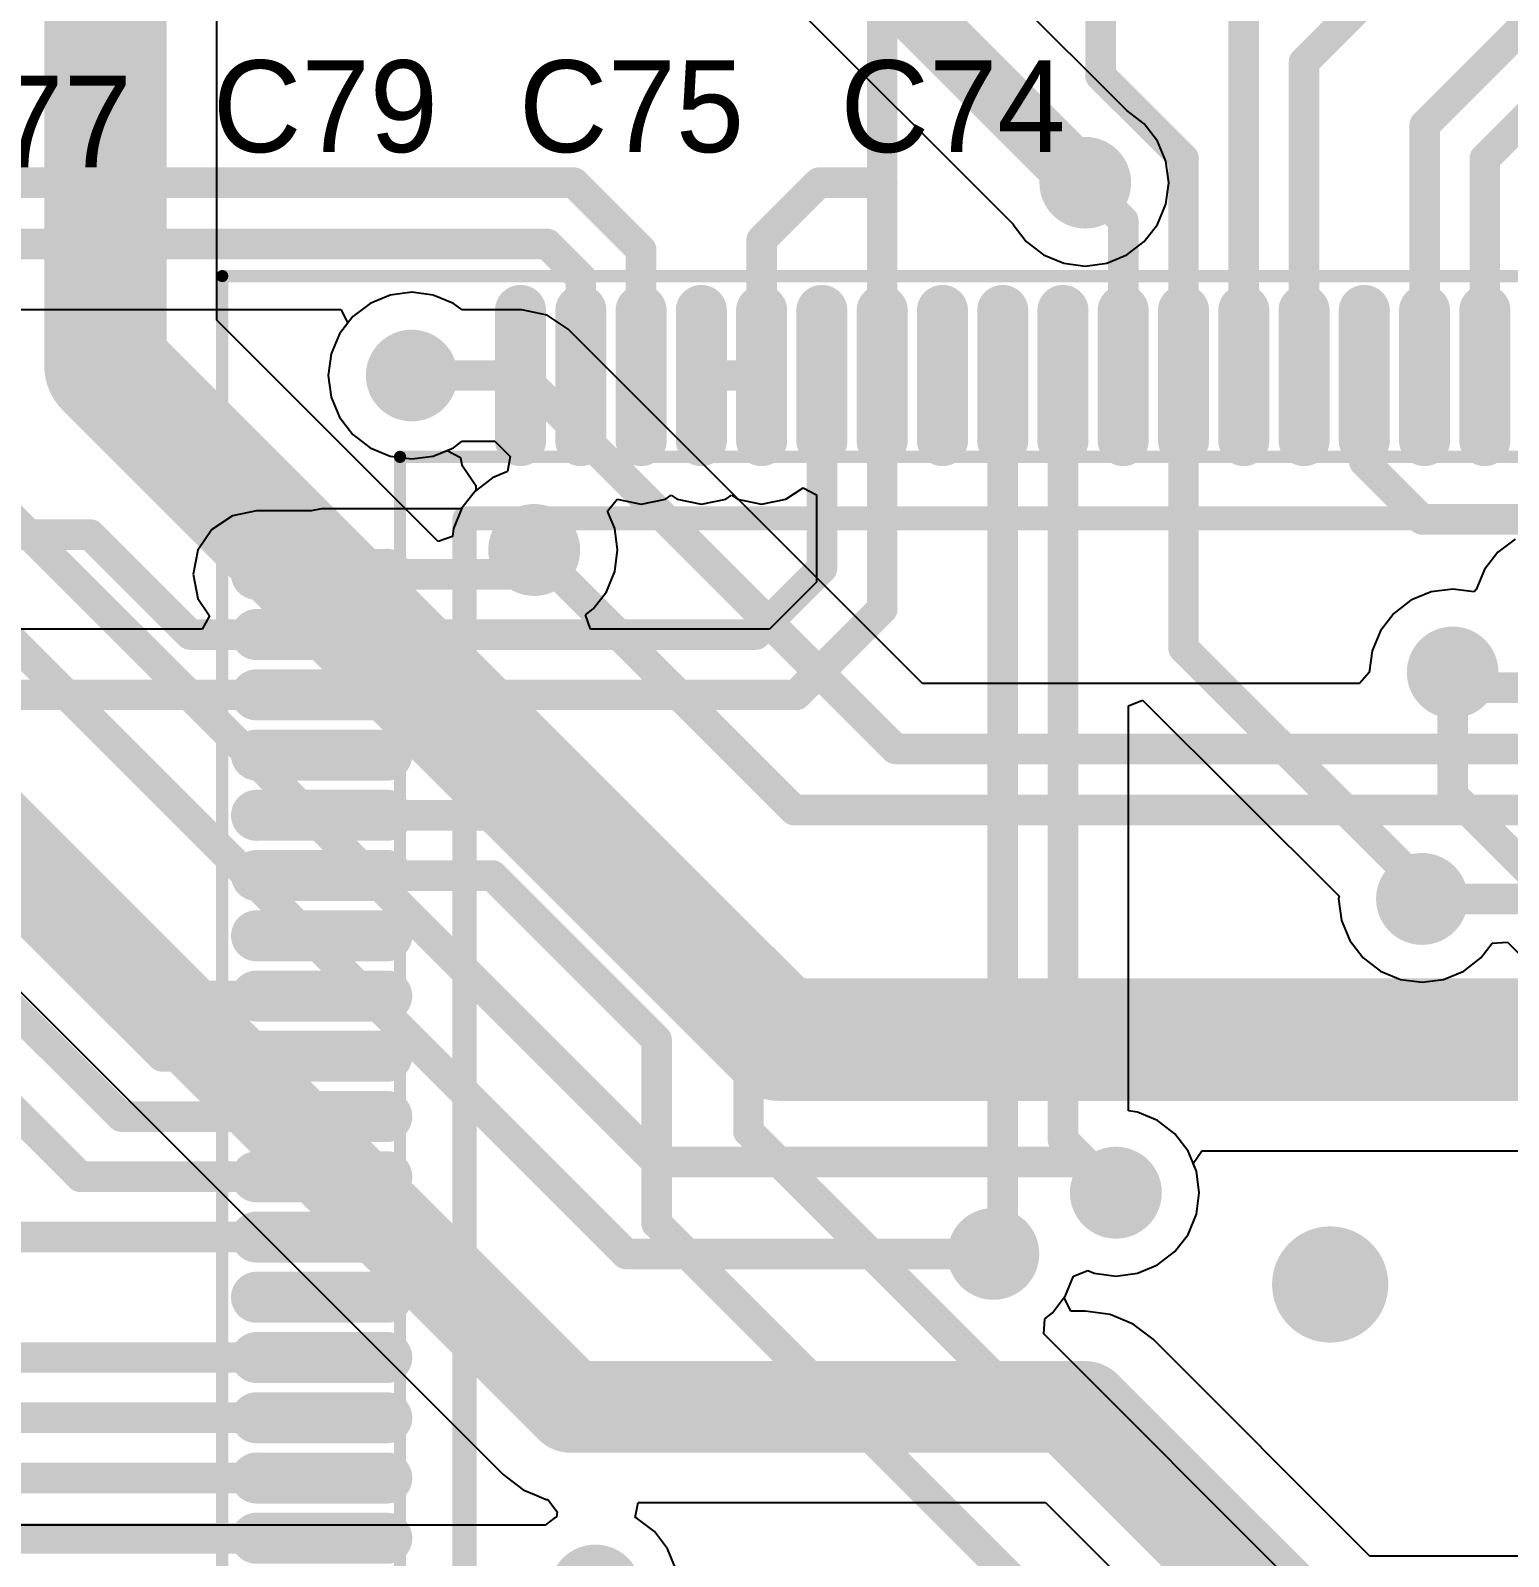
# Model space of a CAD drawing. Extents: x 1012 to 1122, y 1012 to 1122.
# Drawn here: x 1079.89 to 1092.15, y 1079.27 to 1091.94 of the extents above; entities that cross this region are included whole.
import ezdxf

# ---------------------------------------------------------------- set-up
doc = ezdxf.new("R2010")
doc.units = 0
doc.layers.get('0').update_dxf_attribs({"linetype": 'CONTINUOUS'})
for name, color, linetype in [('BOTTOMLAYER', 5, 'CONTINUOUS'), ('BOTTOMSOLDER', 6, 'CONTINUOUS'), ('MULTILAYER', 9, 'CONTINUOUS'), ('TOPLAYER', 1, 'CONTINUOUS'), ('TOPOVERLAY', 2, 'CONTINUOUS'), ('TOPPASTE', 8, 'CONTINUOUS'), ('TOPSOLDER', 216, 'CONTINUOUS')]:
    doc.layers.add(name, color=color, linetype=linetype)

# ---------------------------------------------------------------- blocks, each defined once
blk = doc.blocks.new('TQFP100_240')
at = {"layer": 'TOPLAYER', "const_width": 0.22}
for points in [[(-0.54, -4), (0.54, -4)], [(-0.54, -4.5), (0.54, -4.5)], [(-0.54, -5), (0.54, -5)], [(-0.54, -5.5), (0.54, -5.5)], [(-0.54, -6), (0.54, -6)], [(-0.54, -6.5), (0.54, -6.5)], [(-0.54, -7), (0.54, -7)], [(-0.54, -7.5), (0.54, -7.5)], [(-0.54, -8), (0.54, -8)], [(-0.54, -8.5), (0.54, -8.5)], [(-0.54, -9), (0.54, -9)], [(-0.54, -9.5), (0.54, -9.5)], [(-0.54, -10), (0.54, -10)], [(-0.54, -10.5), (0.54, -10.5)], [(-0.54, -11), (0.54, -11)], [(-0.54, -11.5), (0.54, -11.5)], [(-0.54, -12), (0.54, -12)], [(1.65, -13.11), (1.65, -14.19)], [(2.15, -13.11), (2.15, -14.19)], [(2.65, -13.11), (2.65, -14.19)], [(3.15, -13.11), (3.15, -14.19)], [(3.65, -13.11), (3.65, -14.19)], [(4.15, -13.11), (4.15, -14.19)], [(4.65, -13.11), (4.65, -14.19)], [(5.15, -13.11), (5.15, -14.19)], [(5.65, -13.11), (5.65, -14.19)], [(6.15, -13.11), (6.15, -14.19)], [(6.65, -13.11), (6.65, -14.19)], [(7.15, -13.11), (7.15, -14.19)], [(7.65, -13.11), (7.65, -14.19)], [(8.15, -13.11), (8.15, -14.19)], [(8.65, -13.11), (8.65, -14.19)], [(9.15, -13.11), (9.15, -14.19)], [(9.65, -13.11), (9.65, -14.19)]]:
    blk.add_lwpolyline(points, dxfattribs=at)
at = {"layer": 'TOPLAYER', "const_width": 0.11}
for points in [[(-0.595, -4, 1), (-0.485, -4, 1)], [(0.485, -4, 1), (0.595, -4, 1)], [(-0.595, -4.5, 1), (-0.485, -4.5, 1)], [(0.485, -4.5, 1), (0.595, -4.5, 1)], [(-0.595, -5, 1), (-0.485, -5, 1)], [(0.485, -5, 1), (0.595, -5, 1)], [(-0.595, -5.5, 1), (-0.485, -5.5, 1)], [(0.485, -5.5, 1), (0.595, -5.5, 1)], [(-0.595, -6, 1), (-0.485, -6, 1)], [(0.485, -6, 1), (0.595, -6, 1)], [(-0.595, -6.5, 1), (-0.485, -6.5, 1)], [(0.485, -6.5, 1), (0.595, -6.5, 1)], [(-0.595, -7, 1), (-0.485, -7, 1)], [(0.485, -7, 1), (0.595, -7, 1)], [(-0.595, -7.5, 1), (-0.485, -7.5, 1)], [(0.485, -7.5, 1), (0.595, -7.5, 1)], [(-0.595, -8, 1), (-0.485, -8, 1)], [(0.485, -8, 1), (0.595, -8, 1)], [(-0.595, -8.5, 1), (-0.485, -8.5, 1)], [(0.485, -8.5, 1), (0.595, -8.5, 1)], [(-0.595, -9, 1), (-0.485, -9, 1)], [(0.485, -9, 1), (0.595, -9, 1)], [(-0.595, -9.5, 1), (-0.485, -9.5, 1)], [(0.485, -9.5, 1), (0.595, -9.5, 1)], [(-0.595, -10, 1), (-0.485, -10, 1)], [(0.485, -10, 1), (0.595, -10, 1)], [(-0.595, -10.5, 1), (-0.485, -10.5, 1)], [(0.485, -10.5, 1), (0.595, -10.5, 1)], [(-0.595, -11, 1), (-0.485, -11, 1)], [(0.485, -11, 1), (0.595, -11, 1)], [(-0.595, -11.5, 1), (-0.485, -11.5, 1)], [(0.485, -11.5, 1), (0.595, -11.5, 1)], [(-0.595, -12, 1), (-0.485, -12, 1)], [(0.485, -12, 1), (0.595, -12, 1)], [(1.595, -13.11, 1), (1.705, -13.11, 1)], [(2.095, -13.11, 1), (2.205, -13.11, 1)], [(2.595, -13.11, 1), (2.705, -13.11, 1)], [(3.095, -13.11, 1), (3.205, -13.11, 1)], [(3.595, -13.11, 1), (3.705, -13.11, 1)], [(4.095, -13.11, 1), (4.205, -13.11, 1)], [(4.595, -13.11, 1), (4.705, -13.11, 1)], [(5.095, -13.11, 1), (5.205, -13.11, 1)], [(5.595, -13.11, 1), (5.705, -13.11, 1)], [(6.095, -13.11, 1), (6.205, -13.11, 1)], [(6.595, -13.11, 1), (6.705, -13.11, 1)], [(7.095, -13.11, 1), (7.205, -13.11, 1)], [(7.595, -13.11, 1), (7.705, -13.11, 1)], [(8.095, -13.11, 1), (8.205, -13.11, 1)], [(8.595, -13.11, 1), (8.705, -13.11, 1)], [(9.095, -13.11, 1), (9.205, -13.11, 1)], [(9.595, -13.11, 1), (9.705, -13.11, 1)], [(1.595, -14.19, 1), (1.705, -14.19, 1)], [(2.095, -14.19, 1), (2.205, -14.19, 1)], [(2.595, -14.19, 1), (2.705, -14.19, 1)], [(3.095, -14.19, 1), (3.205, -14.19, 1)], [(3.595, -14.19, 1), (3.705, -14.19, 1)], [(4.095, -14.19, 1), (4.205, -14.19, 1)], [(4.595, -14.19, 1), (4.705, -14.19, 1)], [(5.095, -14.19, 1), (5.205, -14.19, 1)], [(5.595, -14.19, 1), (5.705, -14.19, 1)], [(6.095, -14.19, 1), (6.205, -14.19, 1)], [(6.595, -14.19, 1), (6.705, -14.19, 1)], [(7.095, -14.19, 1), (7.205, -14.19, 1)], [(7.595, -14.19, 1), (7.705, -14.19, 1)], [(8.095, -14.19, 1), (8.205, -14.19, 1)], [(8.595, -14.19, 1), (8.705, -14.19, 1)], [(9.095, -14.19, 1), (9.205, -14.19, 1)], [(9.595, -14.19, 1), (9.705, -14.19, 1)]]:
    blk.add_lwpolyline(points, format="xyb", close=True, dxfattribs=at)
at = {"layer": 'TOPOVERLAY'}
for points, const_width in [([(-0.825, -14.475), (-0.825, 2.5)], 0.102), ([(0.675, -13), (0.675, 1.025)], 0.102), ([(1.185, -12.465), (1.185, -0.72)], 0.2), ([(14.115, -12.465), (1.185, -12.465)], 0.2), ([(14.625, -13), (0.675, -13)], 0.102), ([(16.15, -14.475), (-0.825, -14.475)], 0.102)]:
    blk.add_lwpolyline(points, dxfattribs=dict(at, const_width=const_width))
for points, const_width in [([(1.135, -12.465, 1), (1.235, -12.465, 1)], 0.1), ([(1.135, -12.465, 1), (1.235, -12.465, 1)], 0.1), ([(0.65, -13, 1), (0.7, -13, 1)], 0.0508), ([(0.65, -13, 1), (0.7, -13, 1)], 0.0508), ([(-0.85, -14.475, 1), (-0.8, -14.475, 1)], 0.0508), ([(-0.85, -14.475, 1), (-0.8, -14.475, 1)], 0.0508)]:
    blk.add_lwpolyline(points, format="xyb", close=True, dxfattribs=dict(at, const_width=const_width))
at = {"layer": 'TOPPASTE', "const_width": 0.22}
for points in [[(-0.54, -4), (0.54, -4)], [(-0.54, -4.5), (0.54, -4.5)], [(-0.54, -5), (0.54, -5)], [(-0.54, -5.5), (0.54, -5.5)], [(-0.54, -6), (0.54, -6)], [(-0.54, -6.5), (0.54, -6.5)], [(-0.54, -7), (0.54, -7)], [(-0.54, -7.5), (0.54, -7.5)], [(-0.54, -8), (0.54, -8)], [(-0.54, -8.5), (0.54, -8.5)], [(-0.54, -9), (0.54, -9)], [(-0.54, -9.5), (0.54, -9.5)], [(-0.54, -10), (0.54, -10)], [(-0.54, -10.5), (0.54, -10.5)], [(-0.54, -11), (0.54, -11)], [(-0.54, -11.5), (0.54, -11.5)], [(-0.54, -12), (0.54, -12)], [(1.65, -13.11), (1.65, -14.19)], [(2.15, -13.11), (2.15, -14.19)], [(2.65, -13.11), (2.65, -14.19)], [(3.15, -13.11), (3.15, -14.19)], [(3.65, -13.11), (3.65, -14.19)], [(4.15, -13.11), (4.15, -14.19)], [(4.65, -13.11), (4.65, -14.19)], [(5.15, -13.11), (5.15, -14.19)], [(5.65, -13.11), (5.65, -14.19)], [(6.15, -13.11), (6.15, -14.19)], [(6.65, -13.11), (6.65, -14.19)], [(7.15, -13.11), (7.15, -14.19)], [(7.65, -13.11), (7.65, -14.19)], [(8.15, -13.11), (8.15, -14.19)], [(8.65, -13.11), (8.65, -14.19)], [(9.15, -13.11), (9.15, -14.19)], [(9.65, -13.11), (9.65, -14.19)]]:
    blk.add_lwpolyline(points, dxfattribs=at)
at = {"layer": 'TOPPASTE', "const_width": 0.11}
for points in [[(-0.595, -4, 1), (-0.485, -4, 1)], [(0.485, -4, 1), (0.595, -4, 1)], [(-0.595, -4.5, 1), (-0.485, -4.5, 1)], [(0.485, -4.5, 1), (0.595, -4.5, 1)], [(-0.595, -5, 1), (-0.485, -5, 1)], [(0.485, -5, 1), (0.595, -5, 1)], [(-0.595, -5.5, 1), (-0.485, -5.5, 1)], [(0.485, -5.5, 1), (0.595, -5.5, 1)], [(-0.595, -6, 1), (-0.485, -6, 1)], [(0.485, -6, 1), (0.595, -6, 1)], [(-0.595, -6.5, 1), (-0.485, -6.5, 1)], [(0.485, -6.5, 1), (0.595, -6.5, 1)], [(-0.595, -7, 1), (-0.485, -7, 1)], [(0.485, -7, 1), (0.595, -7, 1)], [(-0.595, -7.5, 1), (-0.485, -7.5, 1)], [(0.485, -7.5, 1), (0.595, -7.5, 1)], [(-0.595, -8, 1), (-0.485, -8, 1)], [(0.485, -8, 1), (0.595, -8, 1)], [(-0.595, -8.5, 1), (-0.485, -8.5, 1)], [(0.485, -8.5, 1), (0.595, -8.5, 1)], [(-0.595, -9, 1), (-0.485, -9, 1)], [(0.485, -9, 1), (0.595, -9, 1)], [(-0.595, -9.5, 1), (-0.485, -9.5, 1)], [(0.485, -9.5, 1), (0.595, -9.5, 1)], [(-0.595, -10, 1), (-0.485, -10, 1)], [(0.485, -10, 1), (0.595, -10, 1)], [(-0.595, -10.5, 1), (-0.485, -10.5, 1)], [(0.485, -10.5, 1), (0.595, -10.5, 1)], [(-0.595, -11, 1), (-0.485, -11, 1)], [(0.485, -11, 1), (0.595, -11, 1)], [(-0.595, -11.5, 1), (-0.485, -11.5, 1)], [(0.485, -11.5, 1), (0.595, -11.5, 1)], [(-0.595, -12, 1), (-0.485, -12, 1)], [(0.485, -12, 1), (0.595, -12, 1)], [(1.595, -13.11, 1), (1.705, -13.11, 1)], [(2.095, -13.11, 1), (2.205, -13.11, 1)], [(2.595, -13.11, 1), (2.705, -13.11, 1)], [(3.095, -13.11, 1), (3.205, -13.11, 1)], [(3.595, -13.11, 1), (3.705, -13.11, 1)], [(4.095, -13.11, 1), (4.205, -13.11, 1)], [(4.595, -13.11, 1), (4.705, -13.11, 1)], [(5.095, -13.11, 1), (5.205, -13.11, 1)], [(5.595, -13.11, 1), (5.705, -13.11, 1)], [(6.095, -13.11, 1), (6.205, -13.11, 1)], [(6.595, -13.11, 1), (6.705, -13.11, 1)], [(7.095, -13.11, 1), (7.205, -13.11, 1)], [(7.595, -13.11, 1), (7.705, -13.11, 1)], [(8.095, -13.11, 1), (8.205, -13.11, 1)], [(8.595, -13.11, 1), (8.705, -13.11, 1)], [(9.095, -13.11, 1), (9.205, -13.11, 1)], [(9.595, -13.11, 1), (9.705, -13.11, 1)], [(1.595, -14.19, 1), (1.705, -14.19, 1)], [(2.095, -14.19, 1), (2.205, -14.19, 1)], [(2.595, -14.19, 1), (2.705, -14.19, 1)], [(3.095, -14.19, 1), (3.205, -14.19, 1)], [(3.595, -14.19, 1), (3.705, -14.19, 1)], [(4.095, -14.19, 1), (4.205, -14.19, 1)], [(4.595, -14.19, 1), (4.705, -14.19, 1)], [(5.095, -14.19, 1), (5.205, -14.19, 1)], [(5.595, -14.19, 1), (5.705, -14.19, 1)], [(6.095, -14.19, 1), (6.205, -14.19, 1)], [(6.595, -14.19, 1), (6.705, -14.19, 1)], [(7.095, -14.19, 1), (7.205, -14.19, 1)], [(7.595, -14.19, 1), (7.705, -14.19, 1)], [(8.095, -14.19, 1), (8.205, -14.19, 1)], [(8.595, -14.19, 1), (8.705, -14.19, 1)], [(9.095, -14.19, 1), (9.205, -14.19, 1)], [(9.595, -14.19, 1), (9.705, -14.19, 1)]]:
    blk.add_lwpolyline(points, format="xyb", close=True, dxfattribs=at)
at = {"layer": 'TOPSOLDER', "const_width": 0.423}
for points in [[(-0.54, -4), (0.54, -4)], [(-0.54, -4.5), (0.54, -4.5)], [(-0.54, -5), (0.54, -5)], [(-0.54, -5.5), (0.54, -5.5)], [(-0.54, -6), (0.54, -6)], [(-0.54, -6.5), (0.54, -6.5)], [(-0.54, -7), (0.54, -7)], [(-0.54, -7.5), (0.54, -7.5)], [(-0.54, -8), (0.54, -8)], [(-0.54, -8.5), (0.54, -8.5)], [(-0.54, -9), (0.54, -9)], [(-0.54, -9.5), (0.54, -9.5)], [(-0.54, -10), (0.54, -10)], [(-0.54, -10.5), (0.54, -10.5)], [(-0.54, -11), (0.54, -11)], [(-0.54, -11.5), (0.54, -11.5)], [(-0.54, -12), (0.54, -12)], [(1.65, -13.11), (1.65, -14.19)], [(2.15, -13.11), (2.15, -14.19)], [(2.65, -13.11), (2.65, -14.19)], [(3.15, -13.11), (3.15, -14.19)], [(3.65, -13.11), (3.65, -14.19)], [(4.15, -13.11), (4.15, -14.19)], [(4.65, -13.11), (4.65, -14.19)], [(5.15, -13.11), (5.15, -14.19)], [(5.65, -13.11), (5.65, -14.19)], [(6.15, -13.11), (6.15, -14.19)], [(6.65, -13.11), (6.65, -14.19)], [(7.15, -13.11), (7.15, -14.19)], [(7.65, -13.11), (7.65, -14.19)], [(8.15, -13.11), (8.15, -14.19)], [(8.65, -13.11), (8.65, -14.19)], [(9.15, -13.11), (9.15, -14.19)], [(9.65, -13.11), (9.65, -14.19)]]:
    blk.add_lwpolyline(points, dxfattribs=at)
at = {"layer": 'TOPSOLDER', "const_width": 0.212}
for points in [[(-0.646, -4, 1), (-0.434, -4, 1)], [(0.434, -4, 1), (0.646, -4, 1)], [(-0.646, -4.5, 1), (-0.434, -4.5, 1)], [(0.434, -4.5, 1), (0.646, -4.5, 1)], [(-0.646, -5, 1), (-0.434, -5, 1)], [(0.434, -5, 1), (0.646, -5, 1)], [(-0.646, -5.5, 1), (-0.434, -5.5, 1)], [(0.434, -5.5, 1), (0.646, -5.5, 1)], [(-0.646, -6, 1), (-0.434, -6, 1)], [(0.434, -6, 1), (0.646, -6, 1)], [(-0.646, -6.5, 1), (-0.434, -6.5, 1)], [(0.434, -6.5, 1), (0.646, -6.5, 1)], [(-0.646, -7, 1), (-0.434, -7, 1)], [(0.434, -7, 1), (0.646, -7, 1)], [(-0.646, -7.5, 1), (-0.434, -7.5, 1)], [(0.434, -7.5, 1), (0.646, -7.5, 1)], [(-0.646, -8, 1), (-0.434, -8, 1)], [(0.434, -8, 1), (0.646, -8, 1)], [(-0.646, -8.5, 1), (-0.434, -8.5, 1)], [(0.434, -8.5, 1), (0.646, -8.5, 1)], [(-0.646, -9, 1), (-0.434, -9, 1)], [(0.434, -9, 1), (0.646, -9, 1)], [(-0.646, -9.5, 1), (-0.434, -9.5, 1)], [(0.434, -9.5, 1), (0.646, -9.5, 1)], [(-0.646, -10, 1), (-0.434, -10, 1)], [(0.434, -10, 1), (0.646, -10, 1)], [(-0.646, -10.5, 1), (-0.434, -10.5, 1)], [(0.434, -10.5, 1), (0.646, -10.5, 1)], [(-0.646, -11, 1), (-0.434, -11, 1)], [(0.434, -11, 1), (0.646, -11, 1)], [(-0.646, -11.5, 1), (-0.434, -11.5, 1)], [(0.434, -11.5, 1), (0.646, -11.5, 1)], [(-0.646, -12, 1), (-0.434, -12, 1)], [(0.434, -12, 1), (0.646, -12, 1)], [(1.544, -13.11, 1), (1.756, -13.11, 1)], [(2.044, -13.11, 1), (2.256, -13.11, 1)], [(2.544, -13.11, 1), (2.756, -13.11, 1)], [(3.044, -13.11, 1), (3.256, -13.11, 1)], [(3.544, -13.11, 1), (3.756, -13.11, 1)], [(4.044, -13.11, 1), (4.256, -13.11, 1)], [(4.544, -13.11, 1), (4.756, -13.11, 1)], [(5.044, -13.11, 1), (5.256, -13.11, 1)], [(5.544, -13.11, 1), (5.756, -13.11, 1)], [(6.044, -13.11, 1), (6.256, -13.11, 1)], [(6.544, -13.11, 1), (6.756, -13.11, 1)], [(7.044, -13.11, 1), (7.256, -13.11, 1)], [(7.544, -13.11, 1), (7.756, -13.11, 1)], [(8.044, -13.11, 1), (8.256, -13.11, 1)], [(8.544, -13.11, 1), (8.756, -13.11, 1)], [(9.044, -13.11, 1), (9.256, -13.11, 1)], [(9.544, -13.11, 1), (9.756, -13.11, 1)], [(1.544, -14.19, 1), (1.756, -14.19, 1)], [(2.044, -14.19, 1), (2.256, -14.19, 1)], [(2.544, -14.19, 1), (2.756, -14.19, 1)], [(3.044, -14.19, 1), (3.256, -14.19, 1)], [(3.544, -14.19, 1), (3.756, -14.19, 1)], [(4.044, -14.19, 1), (4.256, -14.19, 1)], [(4.544, -14.19, 1), (4.756, -14.19, 1)], [(5.044, -14.19, 1), (5.256, -14.19, 1)], [(5.544, -14.19, 1), (5.756, -14.19, 1)], [(6.044, -14.19, 1), (6.256, -14.19, 1)], [(6.544, -14.19, 1), (6.756, -14.19, 1)], [(7.044, -14.19, 1), (7.256, -14.19, 1)], [(7.544, -14.19, 1), (7.756, -14.19, 1)], [(8.044, -14.19, 1), (8.256, -14.19, 1)], [(8.544, -14.19, 1), (8.756, -14.19, 1)], [(9.044, -14.19, 1), (9.256, -14.19, 1)], [(9.544, -14.19, 1), (9.756, -14.19, 1)]]:
    blk.add_lwpolyline(points, format="xyb", close=True, dxfattribs=at)

msp = doc.modelspace()

# ---------------------------------------------------------------- linework, layer by layer
at = {"layer": 'BOTTOMLAYER'}
for p, q in [((1081.438, 1089.534), (1081.438, 1101.69)), ((1088.985, 1091.277), (1083.976, 1096.286)), ((1082.839, 1095.539), (1088.043, 1090.335)), ((1071.318, 1092.451), (1083.815, 1079.954)), ((1088.99, 1091.275), (1088.985, 1091.277)), ((1089.133, 1091.165), (1088.99, 1091.275)), ((1089.243, 1091.022), (1089.133, 1091.165)), ((1089.312, 1090.855), (1089.243, 1091.022)), ((1089.336, 1090.676), (1089.312, 1090.855)), ((1089.312, 1090.497), (1089.336, 1090.676)), ((1089.243, 1090.33), (1089.312, 1090.497)), ((1088.043, 1090.335), (1088.045, 1090.33)), ((1088.045, 1090.33), (1088.155, 1090.187)), ((1089.133, 1090.187), (1089.243, 1090.33)), ((1088.155, 1090.187), (1088.298, 1090.077)), ((1088.99, 1090.077), (1089.133, 1090.187)), ((1088.298, 1090.077), (1088.465, 1090.008)), ((1088.823, 1090.008), (1088.99, 1090.077)), ((1088.465, 1090.008), (1088.644, 1089.984)), ((1088.644, 1089.984), (1088.823, 1090.008)), ((1082.71, 1089.675), (1082.567, 1089.565)), ((1082.877, 1089.744), (1082.71, 1089.675)), ((1083.056, 1089.768), (1082.877, 1089.744)), ((1083.235, 1089.744), (1083.056, 1089.768)), ((1083.402, 1089.675), (1083.235, 1089.744)), ((1083.474, 1089.62), (1083.402, 1089.675)), ((1083.275, 1087.698), (1081.438, 1089.534)), ((1082.567, 1089.565), (1082.457, 1089.422)), ((1083.97, 1089.62), (1083.474, 1089.62)), ((1084.179, 1089.578), (1083.97, 1089.62)), ((1084.355, 1089.46), (1084.179, 1089.578)), ((1082.457, 1089.422), (1082.388, 1089.255)), ((1087.294, 1086.521), (1084.355, 1089.46)), ((1082.388, 1089.255), (1082.364, 1089.076)), ((1082.364, 1089.076), (1082.388, 1088.897)), ((1082.388, 1088.897), (1082.457, 1088.73)), ((1082.457, 1088.73), (1082.567, 1088.587)), ((1082.567, 1088.587), (1082.71, 1088.477)), ((1083.402, 1088.477), (1083.474, 1088.532)), ((1083.474, 1088.532), (1083.745, 1088.532)), ((1083.745, 1088.532), (1083.874, 1088.403)), ((1082.71, 1088.477), (1082.877, 1088.408)), ((1082.877, 1088.408), (1083.056, 1088.384)), ((1083.056, 1088.384), (1083.235, 1088.408)), ((1083.235, 1088.408), (1083.402, 1088.477)), ((1083.874, 1088.403), (1083.85, 1088.278)), ((1083.85, 1088.278), (1083.726, 1088.227)), ((1083.726, 1088.227), (1083.583, 1088.117)), ((1083.583, 1088.117), (1083.473, 1087.974)), ((1083.473, 1087.974), (1083.404, 1087.807)), ((1083.404, 1087.807), (1083.395, 1087.739)), ((1083.395, 1087.739), (1083.275, 1087.698)), ((1092.21, 1087.719), (1092.066, 1087.609)), ((1092.066, 1087.609), (1091.957, 1087.466)), ((1091.957, 1087.466), (1091.887, 1087.299)), ((1091.513, 1087.28), (1091.346, 1087.211)), ((1091.692, 1087.304), (1091.513, 1087.28)), ((1091.871, 1087.28), (1091.692, 1087.304)), ((1091.887, 1087.299), (1091.871, 1087.28)), ((1091.346, 1087.211), (1091.203, 1087.101)), ((1091.203, 1087.101), (1091.093, 1086.958)), ((1091.093, 1086.958), (1091.024, 1086.791)), ((1091.024, 1086.791), (1091, 1086.612)), ((1091, 1086.612), (1090.92, 1086.521)), ((1090.92, 1086.521), (1087.294, 1086.521)), ((1089.54, 1082.536), (1089.611, 1082.642)), ((1089.611, 1082.642), (1101.064, 1082.642)), ((1089.566, 1082.473), (1089.54, 1082.536)), ((1089.59, 1082.294), (1089.566, 1082.473)), ((1089.566, 1082.115), (1089.59, 1082.294)), ((1089.497, 1081.948), (1089.566, 1082.115)), ((1089.387, 1081.805), (1089.497, 1081.948)), ((1089.244, 1081.695), (1089.387, 1081.805)), ((1089.077, 1081.626), (1089.244, 1081.695)), ((1088.481, 1081.44), (1088.547, 1081.6)), ((1088.547, 1081.6), (1088.665, 1081.648)), ((1088.665, 1081.648), (1088.719, 1081.626)), ((1088.719, 1081.626), (1088.898, 1081.602)), ((1088.898, 1081.602), (1089.077, 1081.626)), ((1088.469, 1081.424), (1088.481, 1081.44)), ((1088.525, 1081.31), (1088.469, 1081.424)), ((1088.644, 1081.31), (1088.525, 1081.31)), ((1088.85, 1081.283), (1088.644, 1081.31)), ((1088.644, 1081.31), (1088.644, 1081.31)), ((1089.041, 1081.204), (1088.85, 1081.283)), ((1089.206, 1081.078), (1089.041, 1081.204)), ((1091.005, 1079.278), (1089.206, 1081.078)), ((1083.815, 1079.954), (1083.815, 1079.954)), ((1083.815, 1079.954), (1083.887, 1079.9)), ((1083.887, 1079.9), (1083.98, 1079.828)), ((1083.98, 1079.828), (1084.075, 1079.789)), ((1084.075, 1079.789), (1084.171, 1079.749)), ((1084.171, 1079.749), (1084.185, 1079.747)), ((1084.185, 1079.747), (1084.262, 1079.646)), ((1084.262, 1079.646), (1084.256, 1079.6)), ((1084.911, 1079.597), (1084.936, 1079.722)), ((1084.936, 1079.722), (1088.315, 1079.722)), ((1088.315, 1079.722), (1089.553, 1078.484)), ((1084.162, 1079.536), (1051.206, 1079.536)), ((1084.234, 1079.591), (1084.162, 1079.536)), ((1084.256, 1079.6), (1084.234, 1079.591)), ((1084.926, 1079.591), (1084.911, 1079.597)), ((1085.069, 1079.481), (1084.926, 1079.591)), ((1085.179, 1079.338), (1085.069, 1079.481)), ((1085.245, 1079.178), (1085.179, 1079.338)), ((1094.232, 1079.278), (1091.005, 1079.278))]:
    msp.add_line(p, q, dxfattribs=at)
for points, const_width in [([(1080.516, 1089.152), (1080.516, 1102.868)], 1.016), ([(1070.737, 1096.899), (1085.088, 1082.548)], 0.254), ([(1070.229, 1096.391), (1084.834, 1081.786)], 0.254), ([(1083.31, 1096.01), (1088.644, 1090.676)], 0.508), ([(1071.88, 1093.013), (1084.377, 1080.516)], 0.762), ([(1080.516, 1089.152), (1086.104, 1083.564)], 1.016), ([(1083.056, 1089.076), (1083.97, 1089.076)], 0.254), ([(1083.97, 1089.076), (1087.069, 1085.977)], 0.254), ([(1084.072, 1087.628), (1084.469, 1087.231)], 0.254), ([(1084.469, 1087.231), (1085.802, 1085.897)], 0.254), ([(1091.692, 1086.612), (1091.819, 1086.485)], 0.254), ([(1091.819, 1086.485), (1098.55, 1086.485)], 0.254), ([(1087.069, 1085.977), (1099.007, 1085.977)], 0.254), ([(1085.802, 1085.897), (1086.231, 1085.469)], 0.254), ([(1086.231, 1085.469), (1099.312, 1085.469)], 0.254), ([(1091.438, 1084.732), (1102.004, 1084.732)], 0.254), ([(1086.104, 1083.564), (1101.446, 1083.564)], 1.016), ([(1085.088, 1082.548), (1088.644, 1082.548)], 0.254), ([(1088.644, 1082.548), (1088.898, 1082.294)], 0.254), ([(1084.834, 1081.786), (1087.882, 1081.786)], 0.254), ([(1084.377, 1080.516), (1088.644, 1080.516)], 0.762), ([(1088.644, 1080.516), (1090.676, 1078.484)], 0.762)]:
    msp.add_lwpolyline(points, dxfattribs=dict(at, const_width=const_width))
for points, const_width in [([(1088.504, 1090.676, 1), (1088.784, 1090.676, 1)], 0.279), ([(1088.517, 1090.676, 1), (1088.771, 1090.676, 1)], 0.254), ([(1080.262, 1089.152, 1), (1080.77, 1089.152, 1)], 0.508), ([(1080.262, 1089.152, 1), (1080.77, 1089.152, 1)], 0.508), ([(1082.916, 1089.076, 1), (1083.196, 1089.076, 1)], 0.279), ([(1082.993, 1089.076, 1), (1083.12, 1089.076, 1)], 0.127), ([(1083.907, 1089.076, 1), (1084.034, 1089.076, 1)], 0.127), ([(1083.907, 1089.076, 1), (1084.034, 1089.076, 1)], 0.127), ([(1083.932, 1087.628, 1), (1084.212, 1087.628, 1)], 0.279), ([(1084.008, 1087.628, 1), (1084.136, 1087.628, 1)], 0.127), ([(1084.405, 1087.231, 1), (1084.532, 1087.231, 1)], 0.127), ([(1084.405, 1087.231, 1), (1084.532, 1087.231, 1)], 0.127), ([(1091.552, 1086.612, 1), (1091.832, 1086.612, 1)], 0.279), ([(1091.629, 1086.612, 1), (1091.755, 1086.612, 1)], 0.127), ([(1091.755, 1086.485, 1), (1091.882, 1086.485, 1)], 0.127), ([(1091.755, 1086.485, 1), (1091.882, 1086.485, 1)], 0.127), ([(1087.006, 1085.977, 1), (1087.133, 1085.977, 1)], 0.127), ([(1087.006, 1085.977, 1), (1087.133, 1085.977, 1)], 0.127), ([(1085.739, 1085.897, 1), (1085.866, 1085.897, 1)], 0.127), ([(1085.739, 1085.897, 1), (1085.866, 1085.897, 1)], 0.127), ([(1086.167, 1085.469, 1), (1086.294, 1085.469, 1)], 0.127), ([(1086.167, 1085.469, 1), (1086.294, 1085.469, 1)], 0.127), ([(1091.298, 1084.732, 1), (1091.578, 1084.732, 1)], 0.279), ([(1091.374, 1084.732, 1), (1091.502, 1084.732, 1)], 0.127), ([(1085.85, 1083.564, 1), (1086.358, 1083.564, 1)], 0.508), ([(1085.85, 1083.564, 1), (1086.358, 1083.564, 1)], 0.508), ([(1085.024, 1082.548, 1), (1085.151, 1082.548, 1)], 0.127), ([(1085.024, 1082.548, 1), (1085.151, 1082.548, 1)], 0.127), ([(1088.581, 1082.548, 1), (1088.707, 1082.548, 1)], 0.127), ([(1088.581, 1082.548, 1), (1088.707, 1082.548, 1)], 0.127), ([(1088.758, 1082.294, 1), (1089.038, 1082.294, 1)], 0.279), ([(1088.834, 1082.294, 1), (1088.961, 1082.294, 1)], 0.127), ([(1087.742, 1081.786, 1), (1088.022, 1081.786, 1)], 0.279), ([(1084.771, 1081.786, 1), (1084.898, 1081.786, 1)], 0.127), ([(1084.771, 1081.786, 1), (1084.898, 1081.786, 1)], 0.127), ([(1087.819, 1081.786, 1), (1087.946, 1081.786, 1)], 0.127), ([(1090.486, 1081.532, 1), (1090.867, 1081.532, 1)], 0.381), ([(1084.186, 1080.516, 1), (1084.567, 1080.516, 1)], 0.381), ([(1084.186, 1080.516, 1), (1084.567, 1080.516, 1)], 0.381), ([(1088.454, 1080.516, 1), (1088.834, 1080.516, 1)], 0.381), ([(1088.454, 1080.516, 1), (1088.834, 1080.516, 1)], 0.381)]:
    msp.add_lwpolyline(points, format="xyb", close=True, dxfattribs=dict(at, const_width=const_width))
at = {"layer": 'BOTTOMSOLDER'}
for points, const_width in [([(1088.454, 1090.676, 1), (1088.834, 1090.676, 1)], 0.381), ([(1082.866, 1089.076, 1), (1083.246, 1089.076, 1)], 0.381), ([(1083.881, 1087.628, 1), (1084.263, 1087.628, 1)], 0.381), ([(1091.502, 1086.612, 1), (1091.882, 1086.612, 1)], 0.381), ([(1091.247, 1084.732, 1), (1091.629, 1084.732, 1)], 0.381), ([(1088.707, 1082.294, 1), (1089.089, 1082.294, 1)], 0.381), ([(1087.691, 1081.786, 1), (1088.072, 1081.786, 1)], 0.381), ([(1090.435, 1081.532, 1), (1090.917, 1081.532, 1)], 0.483), ([(1084.389, 1078.992, 1), (1084.771, 1078.992, 1)], 0.381)]:
    msp.add_lwpolyline(points, format="xyb", close=True, dxfattribs=dict(at, const_width=const_width))
at = {"layer": 'MULTILAYER'}
for points, const_width in [([(1088.504, 1090.676, 1), (1088.784, 1090.676, 1)], 0.279), ([(1082.916, 1089.076, 1), (1083.196, 1089.076, 1)], 0.279), ([(1083.932, 1087.628, 1), (1084.212, 1087.628, 1)], 0.279), ([(1091.552, 1086.612, 1), (1091.832, 1086.612, 1)], 0.279), ([(1091.298, 1084.732, 1), (1091.578, 1084.732, 1)], 0.279), ([(1088.758, 1082.294, 1), (1089.038, 1082.294, 1)], 0.279), ([(1087.742, 1081.786, 1), (1088.022, 1081.786, 1)], 0.279), ([(1090.486, 1081.532, 1), (1090.867, 1081.532, 1)], 0.381)]:
    msp.add_lwpolyline(points, format="xyb", close=True, dxfattribs=dict(at, const_width=const_width))
at = {"layer": 'TOPLAYER'}
for p, q in [((1075.534, 1089.624), (1082.469, 1089.624)), ((1082.469, 1089.624), (1082.525, 1089.51)), ((1082.457, 1089.422), (1082.388, 1089.255)), ((1082.525, 1089.51), (1082.457, 1089.422)), ((1082.388, 1089.255), (1082.364, 1089.076)), ((1082.364, 1089.076), (1082.388, 1088.897)), ((1082.388, 1088.897), (1082.457, 1088.73)), ((1082.457, 1088.73), (1082.567, 1088.587)), ((1082.567, 1088.587), (1082.71, 1088.477)), ((1082.71, 1088.477), (1082.877, 1088.408)), ((1082.877, 1088.408), (1083.056, 1088.384)), ((1083.056, 1088.384), (1083.235, 1088.408)), ((1083.235, 1088.408), (1083.349, 1088.455)), ((1083.349, 1088.455), (1083.461, 1088.395)), ((1083.461, 1088.395), (1083.473, 1088.334)), ((1083.473, 1088.334), (1083.587, 1088.163)), ((1083.587, 1088.163), (1083.588, 1088.121)), ((1086.161, 1088.049), (1086.303, 1088.145)), ((1086.303, 1088.145), (1086.415, 1088.085)), ((1083.583, 1088.117), (1083.473, 1087.974)), ((1083.588, 1088.121), (1083.583, 1088.117)), ((1084.681, 1087.95), (1084.761, 1088.049)), ((1084.761, 1088.049), (1084.959, 1088.009)), ((1084.959, 1088.009), (1085.161, 1088.049)), ((1085.161, 1088.049), (1085.209, 1088.082)), ((1085.209, 1088.082), (1085.258, 1088.049)), ((1085.258, 1088.049), (1085.459, 1088.009)), ((1085.459, 1088.009), (1085.661, 1088.049)), ((1085.661, 1088.049), (1085.709, 1088.082)), ((1085.709, 1088.082), (1085.758, 1088.049)), ((1085.758, 1088.049), (1085.959, 1088.009)), ((1085.959, 1088.009), (1086.161, 1088.049)), ((1086.415, 1088.085), (1086.415, 1087.362)), ((1081.568, 1087.912), (1081.397, 1087.798)), ((1081.769, 1087.952), (1081.568, 1087.912)), ((1082.222, 1087.952), (1081.769, 1087.952)), ((1082.309, 1087.97), (1082.222, 1087.952)), ((1083.471, 1087.97), (1082.309, 1087.97)), ((1083.473, 1087.974), (1083.471, 1087.97)), ((1084.74, 1087.807), (1084.681, 1087.95)), ((1081.397, 1087.798), (1081.283, 1087.627)), ((1084.764, 1087.628), (1084.74, 1087.807)), ((1081.283, 1087.627), (1081.243, 1087.426)), ((1084.74, 1087.449), (1084.764, 1087.628)), ((1081.243, 1087.426), (1081.283, 1087.224)), ((1084.671, 1087.282), (1084.74, 1087.449)), ((1084.561, 1087.139), (1084.671, 1087.282)), ((1086.415, 1087.362), (1086.023, 1086.97)), ((1081.283, 1087.224), (1081.378, 1087.082)), ((1084.497, 1087.09), (1084.561, 1087.139)), ((1081.378, 1087.082), (1081.318, 1086.97)), ((1084.538, 1086.97), (1084.497, 1087.09)), ((1081.318, 1086.97), (1079.246, 1086.97)), ((1086.023, 1086.97), (1084.538, 1086.97)), ((1089.003, 1086.334), (1089.12, 1086.382)), ((1089.12, 1086.382), (1090.749, 1084.754)), ((1089.003, 1082.972), (1089.003, 1086.334)), ((1090.749, 1084.754), (1090.746, 1084.732)), ((1090.746, 1084.732), (1090.77, 1084.553)), ((1090.77, 1084.553), (1090.839, 1084.387)), ((1090.839, 1084.387), (1090.949, 1084.243)), ((1091.927, 1084.243), (1092.02, 1084.364)), ((1092.02, 1084.364), (1092.147, 1084.372)), ((1092.147, 1084.372), (1093.478, 1083.041)), ((1090.949, 1084.243), (1091.092, 1084.133)), ((1091.784, 1084.133), (1091.927, 1084.243)), ((1091.092, 1084.133), (1091.259, 1084.064)), ((1091.617, 1084.064), (1091.784, 1084.133)), ((1091.259, 1084.064), (1091.438, 1084.041)), ((1091.438, 1084.041), (1091.617, 1084.064)), ((1089.077, 1082.962), (1089.003, 1082.972)), ((1089.244, 1082.893), (1089.077, 1082.962)), ((1089.387, 1082.783), (1089.244, 1082.893)), ((1089.497, 1082.64), (1089.387, 1082.783)), ((1089.566, 1082.473), (1089.497, 1082.64)), ((1089.59, 1082.294), (1089.566, 1082.473)), ((1089.566, 1082.115), (1089.59, 1082.294)), ((1089.497, 1081.948), (1089.566, 1082.115)), ((1089.387, 1081.805), (1089.497, 1081.948)), ((1089.244, 1081.695), (1089.387, 1081.805)), ((1089.077, 1081.626), (1089.244, 1081.695)), ((1088.481, 1081.44), (1088.547, 1081.6)), ((1088.547, 1081.6), (1088.665, 1081.648)), ((1088.665, 1081.648), (1088.719, 1081.626)), ((1088.719, 1081.626), (1088.898, 1081.602)), ((1088.898, 1081.602), (1089.077, 1081.626)), ((1088.371, 1081.297), (1088.481, 1081.44)), ((1088.308, 1081.248), (1088.371, 1081.297)), ((1088.3, 1081.122), (1088.308, 1081.248)), ((1091.273, 1078.148), (1088.3, 1081.122))]:
    msp.add_line(p, q, dxfattribs=at)
at = {"layer": 'TOPLAYER', "const_width": 0.254}
for points in [[(1089.959, 1089.076), (1089.959, 1097.362)], [(1088.771, 1091.565), (1088.771, 1095.629)], [(1086.959, 1087.137), (1086.959, 1092.954)], [(1090.459, 1091.678), (1091.54, 1092.759)], [(1091.959, 1090.877), (1093.765, 1092.683)], [(1091.459, 1091.154), (1092.708, 1092.403)], [(1090.459, 1089.076), (1090.459, 1091.678)], [(1088.771, 1091.565), (1089.459, 1090.877)], [(1091.459, 1089.076), (1091.459, 1091.154)], [(1089.459, 1086.813), (1089.459, 1090.877)], [(1091.959, 1089.076), (1091.959, 1090.877)], [(1074.928, 1090.676), (1084.402, 1090.676)], [(1084.402, 1090.676), (1084.959, 1090.119)], [(1085.959, 1090.201), (1086.434, 1090.676)], [(1086.434, 1090.676), (1086.959, 1090.676)], [(1088.644, 1090.676), (1088.959, 1090.361)], [(1088.959, 1089.076), (1088.959, 1090.361)], [(1075.309, 1090.168), (1084.18, 1090.168)], [(1084.18, 1090.168), (1084.459, 1089.889)], [(1085.959, 1089.076), (1085.959, 1090.201)], [(1084.959, 1089.076), (1084.959, 1090.119)], [(1084.459, 1089.076), (1084.459, 1089.889)], [(1083.056, 1089.076), (1083.959, 1089.076)], [(1085.459, 1089.076), (1085.959, 1089.076)], [(1086.459, 1087.475), (1086.459, 1089.076)], [(1087.959, 1081.863), (1087.959, 1089.076)], [(1088.459, 1082.733), (1088.459, 1089.076)], [(1090.959, 1088.361), (1090.959, 1089.076)], [(1090.959, 1088.361), (1091.438, 1087.882)], [(1091.438, 1087.882), (1092.962, 1087.882)], [(1077.697, 1087.755), (1080.389, 1087.755)], [(1080.389, 1087.755), (1081.218, 1086.926)], [(1083.87, 1087.426), (1084.072, 1087.628)], [(1082.309, 1087.426), (1083.87, 1087.426)], [(1085.91, 1086.926), (1086.459, 1087.475)], [(1086.248, 1086.426), (1086.959, 1087.137)], [(1081.218, 1086.926), (1085.91, 1086.926)], [(1089.459, 1086.813), (1091.438, 1084.834)], [(1091.692, 1085.596), (1091.692, 1086.612)], [(1078.34, 1086.426), (1086.248, 1086.426)], [(1091.692, 1085.596), (1093.862, 1083.426)], [(1082.309, 1085.426), (1084.242, 1085.426)], [(1084.242, 1085.426), (1085.85, 1083.818)], [(1071.753, 1085.215), (1080.033, 1085.215)], [(1080.033, 1085.215), (1081.323, 1083.926)], [(1082.309, 1084.926), (1083.726, 1084.926)], [(1083.726, 1084.926), (1085.088, 1083.564)], [(1079.703, 1084.707), (1080.984, 1083.426)], [(1079.5, 1084.072), (1080.646, 1082.926)], [(1081.323, 1083.926), (1082.309, 1083.926)], [(1085.85, 1082.802), (1085.85, 1083.818)], [(1079.17, 1083.564), (1080.308, 1082.426)], [(1085.088, 1082.04), (1085.088, 1083.564)], [(1080.984, 1083.426), (1082.309, 1083.426)], [(1080.646, 1082.926), (1082.309, 1082.926)], [(1085.85, 1082.802), (1091.184, 1077.468)], [(1088.459, 1082.733), (1088.898, 1082.294)], [(1080.308, 1082.426), (1082.309, 1082.426)], [(1078.801, 1081.926), (1082.309, 1081.926)], [(1085.088, 1082.04), (1090.676, 1076.452)], [(1087.882, 1081.786), (1087.959, 1081.863)], [(1075.458, 1080.926), (1082.309, 1080.926)], [(1075.018, 1080.426), (1082.309, 1080.426)], [(1074.858, 1079.926), (1082.309, 1079.926)], [(1074.494, 1079.426), (1082.309, 1079.426)]]:
    msp.add_lwpolyline(points, dxfattribs=at)
at = {"layer": 'TOPLAYER'}
for points, const_width in [([(1090.396, 1091.678, 1), (1090.523, 1091.678, 1)], 0.127), ([(1090.396, 1091.678, 1), (1090.523, 1091.678, 1)], 0.127), ([(1088.707, 1091.565, 1), (1088.834, 1091.565, 1)], 0.127), ([(1088.707, 1091.565, 1), (1088.834, 1091.565, 1)], 0.127), ([(1091.396, 1091.154, 1), (1091.523, 1091.154, 1)], 0.127), ([(1091.396, 1091.154, 1), (1091.523, 1091.154, 1)], 0.127), ([(1088.504, 1090.676, 1), (1088.784, 1090.676, 1)], 0.279), ([(1089.396, 1090.877, 1), (1089.523, 1090.877, 1)], 0.127), ([(1089.396, 1090.877, 1), (1089.523, 1090.877, 1)], 0.127), ([(1091.896, 1090.877, 1), (1092.023, 1090.877, 1)], 0.127), ([(1091.896, 1090.877, 1), (1092.023, 1090.877, 1)], 0.127), ([(1084.339, 1090.676, 1), (1084.466, 1090.676, 1)], 0.127), ([(1084.339, 1090.676, 1), (1084.466, 1090.676, 1)], 0.127), ([(1086.371, 1090.676, 1), (1086.498, 1090.676, 1)], 0.127), ([(1086.371, 1090.676, 1), (1086.498, 1090.676, 1)], 0.127), ([(1086.896, 1090.676, 1), (1087.023, 1090.676, 1)], 0.127), ([(1088.581, 1090.676, 1), (1088.707, 1090.676, 1)], 0.127), ([(1088.896, 1090.361, 1), (1089.023, 1090.361, 1)], 0.127), ([(1088.896, 1090.361, 1), (1089.023, 1090.361, 1)], 0.127), ([(1084.116, 1090.168, 1), (1084.243, 1090.168, 1)], 0.127), ([(1084.116, 1090.168, 1), (1084.243, 1090.168, 1)], 0.127), ([(1085.896, 1090.201, 1), (1086.023, 1090.201, 1)], 0.127), ([(1085.896, 1090.201, 1), (1086.023, 1090.201, 1)], 0.127), ([(1084.896, 1090.119, 1), (1085.023, 1090.119, 1)], 0.127), ([(1084.896, 1090.119, 1), (1085.023, 1090.119, 1)], 0.127), ([(1084.396, 1089.889, 1), (1084.523, 1089.889, 1)], 0.127), ([(1084.396, 1089.889, 1), (1084.523, 1089.889, 1)], 0.127), ([(1082.916, 1089.076, 1), (1083.196, 1089.076, 1)], 0.279), ([(1082.993, 1089.076, 1), (1083.12, 1089.076, 1)], 0.127), ([(1083.896, 1089.076, 1), (1084.023, 1089.076, 1)], 0.127), ([(1084.396, 1089.076, 1), (1084.523, 1089.076, 1)], 0.127), ([(1084.896, 1089.076, 1), (1085.023, 1089.076, 1)], 0.127), ([(1085.396, 1089.076, 1), (1085.523, 1089.076, 1)], 0.127), ([(1085.896, 1089.076, 1), (1086.023, 1089.076, 1)], 0.127), ([(1085.896, 1089.076, 1), (1086.023, 1089.076, 1)], 0.127), ([(1086.396, 1089.076, 1), (1086.523, 1089.076, 1)], 0.127), ([(1087.896, 1089.076, 1), (1088.023, 1089.076, 1)], 0.127), ([(1088.396, 1089.076, 1), (1088.523, 1089.076, 1)], 0.127), ([(1088.896, 1089.076, 1), (1089.023, 1089.076, 1)], 0.127), ([(1089.896, 1089.076, 1), (1090.023, 1089.076, 1)], 0.127), ([(1090.396, 1089.076, 1), (1090.523, 1089.076, 1)], 0.127), ([(1090.896, 1089.076, 1), (1091.023, 1089.076, 1)], 0.127), ([(1091.396, 1089.076, 1), (1091.523, 1089.076, 1)], 0.127), ([(1091.896, 1089.076, 1), (1092.023, 1089.076, 1)], 0.127), ([(1090.896, 1088.361, 1), (1091.023, 1088.361, 1)], 0.127), ([(1090.896, 1088.361, 1), (1091.023, 1088.361, 1)], 0.127), ([(1091.374, 1087.882, 1), (1091.502, 1087.882, 1)], 0.127), ([(1091.374, 1087.882, 1), (1091.502, 1087.882, 1)], 0.127), ([(1080.325, 1087.755, 1), (1080.453, 1087.755, 1)], 0.127), ([(1080.325, 1087.755, 1), (1080.453, 1087.755, 1)], 0.127), ([(1083.932, 1087.628, 1), (1084.212, 1087.628, 1)], 0.279), ([(1084.008, 1087.628, 1), (1084.136, 1087.628, 1)], 0.127), ([(1082.246, 1087.426, 1), (1082.373, 1087.426, 1)], 0.127), ([(1083.806, 1087.426, 1), (1083.933, 1087.426, 1)], 0.127), ([(1083.806, 1087.426, 1), (1083.933, 1087.426, 1)], 0.127), ([(1086.396, 1087.475, 1), (1086.523, 1087.475, 1)], 0.127), ([(1086.396, 1087.475, 1), (1086.523, 1087.475, 1)], 0.127), ([(1086.896, 1087.137, 1), (1087.023, 1087.137, 1)], 0.127), ([(1086.896, 1087.137, 1), (1087.023, 1087.137, 1)], 0.127), ([(1081.155, 1086.926, 1), (1081.282, 1086.926, 1)], 0.127), ([(1081.155, 1086.926, 1), (1081.282, 1086.926, 1)], 0.127), ([(1085.846, 1086.926, 1), (1085.973, 1086.926, 1)], 0.127), ([(1085.846, 1086.926, 1), (1085.973, 1086.926, 1)], 0.127), ([(1089.396, 1086.813, 1), (1089.523, 1086.813, 1)], 0.127), ([(1089.396, 1086.813, 1), (1089.523, 1086.813, 1)], 0.127), ([(1091.552, 1086.612, 1), (1091.832, 1086.612, 1)], 0.279), ([(1091.629, 1086.612, 1), (1091.755, 1086.612, 1)], 0.127), ([(1086.184, 1086.426, 1), (1086.311, 1086.426, 1)], 0.127), ([(1086.184, 1086.426, 1), (1086.311, 1086.426, 1)], 0.127), ([(1091.629, 1085.596, 1), (1091.755, 1085.596, 1)], 0.127), ([(1091.629, 1085.596, 1), (1091.755, 1085.596, 1)], 0.127), ([(1082.246, 1085.426, 1), (1082.373, 1085.426, 1)], 0.127), ([(1084.179, 1085.426, 1), (1084.306, 1085.426, 1)], 0.127), ([(1084.179, 1085.426, 1), (1084.306, 1085.426, 1)], 0.127), ([(1079.97, 1085.215, 1), (1080.097, 1085.215, 1)], 0.127), ([(1079.97, 1085.215, 1), (1080.097, 1085.215, 1)], 0.127), ([(1082.246, 1084.926, 1), (1082.373, 1084.926, 1)], 0.127), ([(1083.663, 1084.926, 1), (1083.79, 1084.926, 1)], 0.127), ([(1083.663, 1084.926, 1), (1083.79, 1084.926, 1)], 0.127), ([(1091.298, 1084.732, 1), (1091.578, 1084.732, 1)], 0.279), ([(1091.374, 1084.834, 1), (1091.502, 1084.834, 1)], 0.127), ([(1081.259, 1083.926, 1), (1081.386, 1083.926, 1)], 0.127), ([(1081.259, 1083.926, 1), (1081.386, 1083.926, 1)], 0.127), ([(1082.246, 1083.926, 1), (1082.373, 1083.926, 1)], 0.127), ([(1085.786, 1083.818, 1), (1085.914, 1083.818, 1)], 0.127), ([(1085.786, 1083.818, 1), (1085.914, 1083.818, 1)], 0.127), ([(1085.024, 1083.564, 1), (1085.151, 1083.564, 1)], 0.127), ([(1085.024, 1083.564, 1), (1085.151, 1083.564, 1)], 0.127), ([(1080.921, 1083.426, 1), (1081.048, 1083.426, 1)], 0.127), ([(1080.921, 1083.426, 1), (1081.048, 1083.426, 1)], 0.127), ([(1082.246, 1083.426, 1), (1082.373, 1083.426, 1)], 0.127), ([(1080.583, 1082.926, 1), (1080.71, 1082.926, 1)], 0.127), ([(1080.583, 1082.926, 1), (1080.71, 1082.926, 1)], 0.127), ([(1082.246, 1082.926, 1), (1082.373, 1082.926, 1)], 0.127), ([(1085.786, 1082.802, 1), (1085.914, 1082.802, 1)], 0.127), ([(1085.786, 1082.802, 1), (1085.914, 1082.802, 1)], 0.127), ([(1088.396, 1082.733, 1), (1088.523, 1082.733, 1)], 0.127), ([(1088.396, 1082.733, 1), (1088.523, 1082.733, 1)], 0.127), ([(1088.758, 1082.294, 1), (1089.038, 1082.294, 1)], 0.279), ([(1080.244, 1082.426, 1), (1080.371, 1082.426, 1)], 0.127), ([(1080.244, 1082.426, 1), (1080.371, 1082.426, 1)], 0.127), ([(1082.246, 1082.426, 1), (1082.373, 1082.426, 1)], 0.127), ([(1088.834, 1082.294, 1), (1088.961, 1082.294, 1)], 0.127), ([(1082.246, 1081.926, 1), (1082.373, 1081.926, 1)], 0.127), ([(1085.024, 1082.04, 1), (1085.151, 1082.04, 1)], 0.127), ([(1085.024, 1082.04, 1), (1085.151, 1082.04, 1)], 0.127), ([(1087.742, 1081.786, 1), (1088.022, 1081.786, 1)], 0.279), ([(1087.896, 1081.863, 1), (1088.023, 1081.863, 1)], 0.127), ([(1087.896, 1081.863, 1), (1088.023, 1081.863, 1)], 0.127), ([(1087.819, 1081.786, 1), (1087.946, 1081.786, 1)], 0.127), ([(1090.486, 1081.532, 1), (1090.867, 1081.532, 1)], 0.381), ([(1082.246, 1080.926, 1), (1082.373, 1080.926, 1)], 0.127), ([(1082.246, 1080.426, 1), (1082.373, 1080.426, 1)], 0.127), ([(1082.246, 1079.926, 1), (1082.373, 1079.926, 1)], 0.127), ([(1082.246, 1079.426, 1), (1082.373, 1079.426, 1)], 0.127)]:
    msp.add_lwpolyline(points, format="xyb", close=True, dxfattribs=dict(at, const_width=const_width))
at = {"layer": 'TOPSOLDER'}
for points, const_width in [([(1088.454, 1090.676, 1), (1088.834, 1090.676, 1)], 0.381), ([(1082.866, 1089.076, 1), (1083.246, 1089.076, 1)], 0.381), ([(1083.881, 1087.628, 1), (1084.263, 1087.628, 1)], 0.381), ([(1091.502, 1086.612, 1), (1091.882, 1086.612, 1)], 0.381), ([(1091.247, 1084.732, 1), (1091.629, 1084.732, 1)], 0.381), ([(1088.707, 1082.294, 1), (1089.089, 1082.294, 1)], 0.381), ([(1087.691, 1081.786, 1), (1088.072, 1081.786, 1)], 0.381), ([(1090.435, 1081.532, 1), (1090.917, 1081.532, 1)], 0.483), ([(1084.389, 1078.992, 1), (1084.771, 1078.992, 1)], 0.381)]:
    msp.add_lwpolyline(points, format="xyb", close=True, dxfattribs=dict(at, const_width=const_width))

# ---------------------------------------------------------------- block references
at = {"rotation": 270}
msp.add_blockref('TQFP100_240', (1095.959, 1089.076), dxfattribs=at)

# ---------------------------------------------------------------- texts
at = {"layer": 'TOPOVERLAY'}
for s, p in [('C79', (1081.405, 1090.93)), ('C75', (1083.945, 1090.93)), ('C74', (1086.612, 1090.93)), ('R77', (1078.865, 1090.803))]:
    msp.add_text(s, height=0.762, dxfattribs=at).set_placement(p)

doc.saveas('drawing.dxf')
